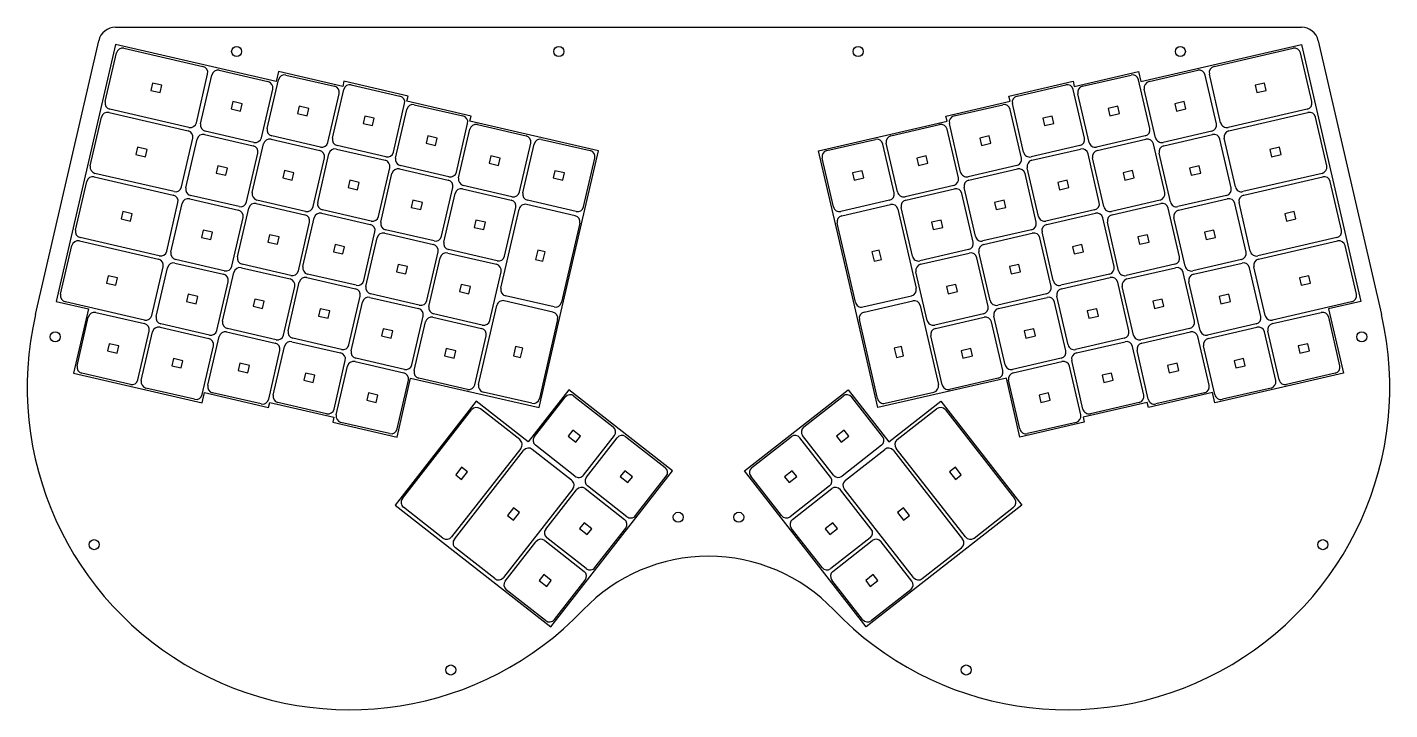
# Model space of a CAD drawing. Extents: x 4 to 397, y 4 to 200.
import ezdxf

# ---------------------------------------------------------------- set-up
doc = ezdxf.new("R2010")
doc.units = 0

# ---------------------------------------------------------------- blocks, each defined once
blk = doc.blocks.new('drill_m3')
blk.add_circle((0, 0), 1.45)
blk = doc.blocks.new('cap_20')
for points in [[(-16.2, 9, 0), (16.2, 9, 0)], [(-18, -7.2, 0), (-18, 7.2, 0)], [(18, -7.2, 0), (18, 7.2, 0)], [(1.4, 1.075, 0), (-1.4, 1.075, 0), (-1.4, -1.075, 0), (1.4, -1.075, 0), (1.4, 1.075, 0)], [(16.2, -9, 0), (-16.2, -9, 0)]]:
    blk.add_polyline3d(points)
for centre, start, end in [((-16.2, 7.2), 90, 180), ((16.2, 7.2), 0, 90), ((-16.2, -7.2), 180, 270), ((16.2, -7.2), 270, 0)]:
    blk.add_arc(centre, 1.8, start, end)
blk = doc.blocks.new('cap_10')
for points in [[(-7.2, 9, 0), (7.2, 9, 0)], [(-9, -7.2, 0), (-9, 7.2, 0)], [(9, -7.2, 0), (9, 7.2, 0)], [(1.4, 1.075, 0), (-1.4, 1.075, 0), (-1.4, -1.075, 0), (1.4, -1.075, 0), (1.4, 1.075, 0)], [(7.2, -9, 0), (-7.2, -9, 0)]]:
    blk.add_polyline3d(points)
for centre, start, end in [((-7.2, 7.2), 90, 180), ((7.2, 7.2), 0, 90), ((-7.2, -7.2), 180, 270), ((7.2, -7.2), 270, 0)]:
    blk.add_arc(centre, 1.8, start, end)
blk = doc.blocks.new('cap_15')
for points in [[(-11.7, 9, 0), (11.7, 9, 0)], [(-13.5, -7.2, 0), (-13.5, 7.2, 0)], [(13.5, -7.2, 0), (13.5, 7.2, 0)], [(1.4, 1.075, 0), (-1.4, 1.075, 0), (-1.4, -1.075, 0), (1.4, -1.075, 0), (1.4, 1.075, 0)], [(11.7, -9, 0), (-11.7, -9, 0)]]:
    blk.add_polyline3d(points)
for centre, start, end in [((-11.7, 7.2), 90, 180), ((11.7, 7.2), 0, 90), ((-11.7, -7.2), 180, 270), ((11.7, -7.2), 270, 0)]:
    blk.add_arc(centre, 1.8, start, end)

msp = doc.modelspace()

# ---------------------------------------------------------------- linework, layer by layer
for points in [[(29.57, 200.39, 0), (371.43, 200.39, 0)], [(6.48, 117.59, 0), (24.7, 196.52, 0)], [(376.3, 196.52, 0), (394.52, 117.59, 0)], [(29.57, 195.39, 0), (12.47, 121.34, 0), (21.73, 119.2, 0), (17.46, 100.69, 0), (54.48, 92.14, 0), (55.16, 95.07, 0), (73.67, 90.79, 0), (74.01, 92.25, 0), (92.52, 87.98, 0), (92.18, 86.52, 0), (110.7, 82.24, 0), (114.63, 99.29, 0), (133.15, 95.02, 0), (151.66, 90.75, 0), (158.07, 118.52, 0), (168.76, 164.8, 0), (131.73, 173.35, 0), (132.07, 174.81, 0), (113.55, 179.08, 0), (113.89, 180.54, 0), (95.38, 184.82, 0), (95.04, 183.36, 0), (76.53, 187.63, 0), (75.85, 184.71, 0), (29.57, 195.39, 0)], [(371.43, 195.39, 0), (388.53, 121.34, 0), (379.27, 119.2, 0), (383.54, 100.69, 0), (346.52, 92.14, 0), (345.84, 95.07, 0), (327.33, 90.79, 0), (326.99, 92.25, 0), (308.48, 87.98, 0), (308.82, 86.52, 0), (290.3, 82.24, 0), (286.37, 99.29, 0), (267.85, 95.02, 0), (249.34, 90.75, 0), (242.93, 118.52, 0), (232.24, 164.8, 0), (269.27, 173.35, 0), (268.93, 174.81, 0), (287.45, 179.08, 0), (287.11, 180.54, 0), (305.62, 184.82, 0), (305.96, 183.36, 0), (324.47, 187.63, 0), (325.15, 184.71, 0), (371.43, 195.39, 0)], [(110.14, 62.66, 0), (155.05, 27.57, 0), (190.15, 72.49, 0), (160.2, 95.88, 0), (148.51, 80.91, 0), (133.53, 92.61, 0), (110.14, 62.66, 0)], [(290.86, 62.66, 0), (245.95, 27.57, 0), (210.85, 72.49, 0), (240.8, 95.88, 0), (252.49, 80.91, 0), (267.47, 92.61, 0), (290.86, 62.66, 0)]]:
    msp.add_polyline3d(points)
for centre, radius, start, end in [((29.57, 195.39), 5, 90, 167), ((371.43, 195.39), 5, 13, 90), ((97.09, 96.67), 93, 167, -43.6793), ((303.91, 96.67), 93, 223.6793, 13), ((200.5, -2.07), 49.98, 43.6793, -223.6793)]:
    msp.add_arc(centre, radius, start, end)

# ---------------------------------------------------------------- block references
for name, p, rotation in [('cap_15', (41.32, 182.93), -13), ('cap_15', (359.68, 182.93), 13), ('cap_10', (64.46, 177.59), -13), ('cap_10', (83.65, 176.24), -13), ('cap_10', (317.35, 176.24), 13), ('cap_10', (336.54, 177.59), 13), ('cap_10', (102.5, 173.42), -13), ('cap_10', (298.5, 173.42), 13), ('cap_10', (120.67, 167.69), -13), ('cap_10', (280.33, 167.69), 13), ('cap_15', (37.04, 164.42), -13), ('cap_15', (363.96, 164.42), 13), ('cap_10', (60.19, 159.08), -13), ('cap_10', (138.85, 161.95), -13), ('cap_10', (262.15, 161.95), 13), ('cap_10', (340.81, 159.08), 13), ('cap_10', (79.37, 157.72), -13), ('cap_10', (98.22, 154.91), -13), ('cap_10', (157.36, 157.68), -13), ('cap_10', (243.64, 157.68), 13), ('cap_10', (302.78, 154.91), 13), ('cap_10', (321.63, 157.72), 13), ('cap_15', (32.77, 145.9), -13), ('cap_10', (116.4, 149.18), -13), ('cap_10', (284.6, 149.18), 13), ('cap_15', (368.23, 145.9), 13), ('cap_10', (134.57, 143.44), -13), ('cap_10', (266.43, 143.44), 13), ('cap_10', (55.91, 140.56), -13), ('cap_10', (75.1, 139.21), -13), ('cap_15', (152.02, 134.54), 77), ('cap_15', (248.98, 134.54), -77), ('cap_10', (325.9, 139.21), 13), ('cap_10', (345.09, 140.56), 13), ('cap_10', (93.95, 136.4), -13), ('cap_10', (307.05, 136.4), 13), ('cap_10', (112.13, 130.66), -13), ('cap_10', (288.87, 130.66), 13), ('cap_15', (28.5, 127.39), -13), ('cap_15', (372.5, 127.39), 13), ('cap_10', (130.3, 124.93), -13), ('cap_10', (270.7, 124.93), 13), ('cap_10', (51.64, 122.05), -13), ('cap_10', (70.82, 120.7), -13), ('cap_10', (330.18, 120.7), 13), ('cap_10', (349.36, 122.05), 13), ('cap_10', (89.68, 117.89), -13), ('cap_10', (311.32, 117.89), 13), ('cap_10', (107.85, 112.15), -13), ('cap_15', (145.61, 106.77), 77), ('cap_15', (255.39, 106.77), -77), ('cap_10', (293.15, 112.15), 13), ('cap_10', (28.85, 107.81), -13), ('cap_10', (372.15, 107.81), 13), ('cap_10', (47.36, 103.54), -13), ('cap_10', (126.03, 106.41), -13), ('cap_10', (274.97, 106.41), 13), ('cap_10', (353.64, 103.54), 13), ('cap_10', (66.55, 102.19), -13), ('cap_10', (85.4, 99.37), -13), ('cap_10', (315.6, 99.37), 13), ('cap_10', (334.45, 102.19), 13), ('cap_10', (103.58, 93.64), -13), ('cap_10', (297.42, 93.64), 13), ('cap_10', (161.84, 82.55), -38), ('cap_10', (239.16, 82.55), 38), ('cap_20', (129.32, 71.79), 52), ('cap_20', (271.68, 71.79), -52), ('cap_10', (176.81, 70.85), -38), ('cap_10', (224.19, 70.85), 38), ('cap_20', (144.29, 60.09), 52), ('cap_20', (256.71, 60.09), -52), ('cap_10', (165.11, 55.88), -38), ('cap_10', (235.89, 55.88), 38), ('cap_10', (153.42, 40.9), -38), ('cap_10', (247.58, 40.9), 38)]:
    msp.add_blockref(name, p, dxfattribs=dict(rotation=rotation))
for p in [(64.46, 193.39), (157.36, 193.39), (243.64, 193.39), (336.54, 193.39), (12.17, 111.15), (388.83, 111.15), (191.78, 59.15), (209.22, 59.15), (23.38, 51.26), (377.62, 51.26), (126.18, 15.13), (274.82, 15.13)]:
    msp.add_blockref('drill_m3', p)

doc.saveas('drawing.dxf')
